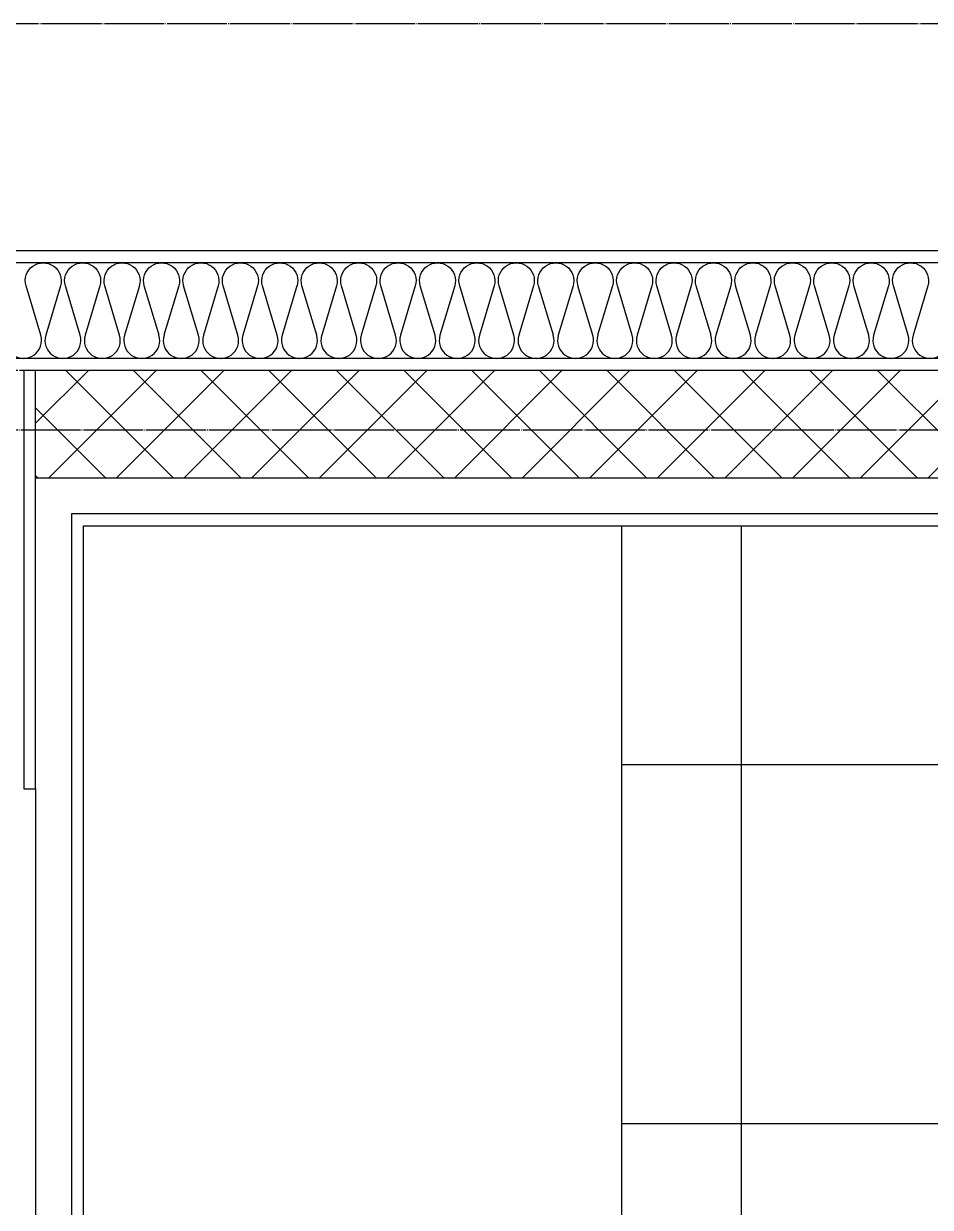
# Model space of a CAD drawing. Header units: millimetres. Extents: x 18456 to 179493, y -203649 to 469211.
# Drawn here: x 106390 to 107148, y 128279 to 129269 of the extents above; entities that cross this region are included whole.
import ezdxf

# ---------------------------------------------------------------- set-up
doc = ezdxf.new("R2010")
doc.units = ezdxf.units.MM
doc.linetypes.add('X-평면도(기본형)$0$CEN', pattern=[52.5, 50, -1, 0.5, -1])
doc.linetypes.add('X-평면도(기본형)$0$HID2', pattern=[7.5, 6, -1.5])
for name, color, linetype, true_color in [('X-평면도(기본형)$0$40HAT', 9, 'Continuous', 0x808080), ('X-평면도(기본형)$0$CEN', 1, 'X-평면도(기본형)$0$CEN', 0xff0000), ('X-평면도(기본형)$0$FIN', 9, 'Continuous', 0x808080), ('X-평면도(기본형)$0$FUR', 6, 'Continuous', 0xff00ff), ('X-평면도(기본형)$0$INS', 9, 'Continuous', 0x808080), ('X-평면도(기본형)$0$INSUL', 9, 'Continuous', 0x808080), ('X-평면도(기본형)$0$MC', 7, 'Continuous', 0x7f7fff), ('X-평면도(기본형)$0$TIL', 5, 'Continuous', 0x0000ff), ('X-평면도(기본형)$0$UIS', 7, 'X-평면도(기본형)$0$HID2', 0x000000), ('X-평면도(기본형)$0$W1', 2, 'Continuous', 0xffff00), ('X-평면도(기본형)$0$W2', 3, 'Continuous', 0x00ff00)]:
    doc.layers.add(name, color=color, linetype=linetype, true_color=true_color)

# ---------------------------------------------------------------- blocks, each defined once
blk = doc.blocks.new('X-평면도(기본형)$0$BA23502100')
at = {"layer": 'X-평면도(기본형)$0$FUR'}
blk.add_line((0, 450), (1180, 450), dxfattribs=at)
at = {"layer": 'X-평면도(기본형)$0$MC'}
blk.add_lwpolyline([(500, 2350), (1700, 2350), (1700, 1450), (2100, 1450), (2100, 0), (0, 0), (0, 1450), (500, 1450)], close=True, dxfattribs=at)
at = {"layer": 'X-평면도(기본형)$0$TIL'}
for p, q in [((500, 815.77), (500, 450)), ((200, 799.91), (200, 450)), ((0, 550), (1180, 550))]:
    blk.add_line(p, q, dxfattribs=at)
blk = doc.blocks.new('U49 (X-평면도(기본형)$0$ins-l)')
at = {"layer": 'X-평면도(기본형)$0$INSUL', "color": 8, "true_color": 0x808080}
for p, q in [((1211.6, 75.8), (1196.2, 24.2)), ((1232.2, 24.2), (1216.8, 75.8)), ((1252.8, 75.8), (1237.4, 24.2)), ((1273.5, 24.2), (1258, 75.8)), ((1294.1, 75.8), (1278.6, 24.2)), ((1314.7, 24.2), (1299.2, 75.8)), ((1335.3, 75.8), (1319.8, 24.2)), ((1355.9, 24.2), (1340.4, 75.8)), ((1376.5, 75.8), (1361, 24.2)), ((1397.1, 24.2), (1381.7, 75.8)), ((1417.7, 75.8), (1402.3, 24.2)), ((1438.3, 24.2), (1422.9, 75.8)), ((1458.9, 75.8), (1443.5, 24.2)), ((1479.5, 24.2), (1464.1, 75.8)), ((1500.2, 75.8), (1484.7, 24.2)), ((1520.8, 24.2), (1505.3, 75.8)), ((1541.4, 75.8), (1525.9, 24.2)), ((1562, 24.2), (1546.5, 75.8)), ((1582.6, 75.8), (1567.1, 24.2)), ((1603.2, 24.2), (1587.8, 75.8)), ((1623.8, 75.8), (1608.4, 24.2)), ((1644.4, 24.2), (1629, 75.8)), ((1665, 75.8), (1649.6, 24.2)), ((1685.6, 24.2), (1670.2, 75.8)), ((1706.3, 75.8), (1690.8, 24.2)), ((1726.9, 24.2), (1711.4, 75.8)), ((1747.5, 75.8), (1732, 24.2)), ((1768.1, 24.2), (1752.6, 75.8)), ((1788.7, 75.8), (1773.2, 24.2)), ((1809.3, 24.2), (1793.8, 75.8)), ((1829.9, 75.8), (1814.5, 24.2)), ((1850.5, 24.2), (1835.1, 75.8)), ((1871.1, 75.8), (1855.7, 24.2)), ((1891.7, 24.2), (1876.3, 75.8)), ((1912.4, 75.8), (1896.9, 24.2)), ((1933, 24.2), (1917.5, 75.8)), ((1953.6, 75.8), (1938.1, 24.2)), ((1974.2, 24.2), (1958.7, 75.8)), ((1994.8, 75.8), (1979.3, 24.2)), ((2015.4, 24.2), (1999.9, 75.8)), ((2036, 75.8), (2020.6, 24.2)), ((2056.6, 24.2), (2041.2, 75.8)), ((2077.2, 75.8), (2061.8, 24.2)), ((2097.8, 24.2), (2082.4, 75.8)), ((2118.5, 75.8), (2103, 24.2)), ((2139.1, 24.2), (2123.6, 75.8))]:
    blk.add_line(p, q, dxfattribs=at)
at = {"layer": 'X-평면도(기본형)$0$INSUL', "color": 8, "true_color": 0x808080, "extrusion": (0, 0, -1)}
for centre in [(-1193.6, 81.2), (-1234.8, 81.2), (-1276, 81.2), (-1317.2, 81.2), (-1358.5, 81.2), (-1399.7, 81.2), (-1440.9, 81.2), (-1482.1, 81.2), (-1523.3, 81.2), (-1564.6, 81.2), (-1605.8, 81.2), (-1647, 81.2), (-1688.2, 81.2), (-1729.4, 81.2), (-1770.7, 81.2), (-1811.9, 81.2), (-1853.1, 81.2), (-1894.3, 81.2), (-1935.5, 81.2), (-1976.8, 81.2), (-2018, 81.2), (-2059.2, 81.2), (-2100.4, 81.2), (-2141.6, 81.2)]:
    blk.add_arc(centre, 18.8, 343.3008, 196.6992, dxfattribs=at)
at = {"layer": 'X-평면도(기본형)$0$INSUL', "color": 8, "true_color": 0x808080}
for centre in [(1214.2, 18.8), (1255.4, 18.8), (1296.6, 18.8), (1337.9, 18.8), (1379.1, 18.8), (1420.3, 18.8), (1461.5, 18.8), (1502.7, 18.8), (1544, 18.8), (1585.2, 18.8), (1626.4, 18.8), (1667.6, 18.8), (1708.8, 18.8), (1750.1, 18.8), (1791.3, 18.8), (1832.5, 18.8), (1873.7, 18.8), (1914.9, 18.8), (1956.2, 18.8), (1997.4, 18.8), (2038.6, 18.8), (2079.8, 18.8), (2121, 18.8)]:
    blk.add_arc(centre, 18.8, 163.3008, 16.6992, dxfattribs=at)

msp = doc.modelspace()

# ---------------------------------------------------------------- hatches: boundary and pattern name
at = {"layer": 'X-평면도(기본형)$0$40HAT'}
h = msp.add_hatch(dxfattribs=at)
h.set_pattern_fill('H3', color=256, scale=40, angle=270, style=0, pattern_type=2)
h.set_pattern_definition([(225, (-274441.592, -71113.462), (28.2842712, -28.2842712), []), (315, (-274441.592, -71113.462), (28.2842712, 28.2842712), [])])
h.paths.add_polyline_path([(106399.63, 128888.95), (106399.63, 128978.95), (108019.63, 128978.95), (108019.63, 128478.95), (108919.63, 128478.95), (108919.63, 127108.95), (109639.63, 127108.95), (109639.63, 126998.95), (108039.63, 126998.95), (108039.63, 126498.95), (107829.63, 126498.95), (107829.63, 126708.95), (107929.63, 126708.95), (107929.63, 127108.95), (108829.63, 127108.95), (108829.63, 128388.95), (107929.63, 128388.95), (107929.63, 128888.95)], flags=0)

# ---------------------------------------------------------------- linework, layer by layer
at = {"layer": 'X-평면도(기본형)$0$CEN'}
for p, q in [((110339.63, 129268.95), (104309.63, 129268.95)), ((107959.63, 128928.95), (106049.63, 128928.95))]:
    msp.add_line(p, q, dxfattribs=at)
at = {"layer": 'X-평면도(기본형)$0$FIN'}
for p, q in [((106429.63, 128858.95), (106429.63, 126738.95)), ((107899.63, 128858.95), (106429.63, 128858.95))]:
    msp.add_line(p, q, dxfattribs=at)
at = {"layer": 'X-평면도(기본형)$0$INS'}
for p, q in [((109729.63, 129068.95), (105319.63, 129068.95)), ((109649.63, 128988.95), (105434.63, 128988.95))]:
    msp.add_line(p, q, dxfattribs=at)
msp.add_lwpolyline([(106399.63, 128628.95), (106399.63, 128978.95), (106389.63, 128978.95)], dxfattribs=at)
at = {"layer": 'X-평면도(기본형)$0$UIS'}
msp.add_lwpolyline([(109629.63, 124908.95), (109289.63, 124908.95), (109289.63, 128628.95), (107929.63, 128628.95), (107929.63, 128888.95), (106399.63, 128888.95), (106399.63, 128978.95), (106149.63, 128978.95), (106149.63, 128628.95), (105759.63, 128628.95), (105759.63, 127533.95), (102534.63, 127533.95), (102534.63, 124018.95)], dxfattribs=at)
at = {"layer": 'X-평면도(기본형)$0$W1'}
for p, q in [((109739.63, 129078.95), (105309.63, 129078.95)), ((106399.63, 128628.95), (106399.63, 126708.95))]:
    msp.add_line(p, q, dxfattribs=at)
msp.add_lwpolyline([(106389.63, 128978.95), (106389.63, 128628.95), (106399.63, 128628.95)], dxfattribs=at)
at = {"layer": 'X-평면도(기본형)$0$W2'}
for p, q in [((106399.63, 128888.95), (106399.63, 128978.95)), ((108019.63, 128978.95), (106399.63, 128978.95)), ((107929.63, 128888.95), (106399.63, 128888.95))]:
    msp.add_line(p, q, dxfattribs=at)

# ---------------------------------------------------------------- block references
at = {"layer": 'X-평면도(기본형)$0$INSUL', "xscale": -0.7999999999999996, "yscale": 0.7999999999999996, "zscale": 0.7999999999999996, "rotation": 180}
msp.add_blockref('U49 (X-평면도(기본형)$0$ins-l)', (105434.63, 129068.95), dxfattribs=at)
at = {"layer": 'X-평면도(기본형)$0$TIL', "rotation": 270}
msp.add_blockref('X-평면도(기본형)$0$BA23502100', (106439.63, 128848.95), dxfattribs=at)

doc.saveas('drawing.dxf')
